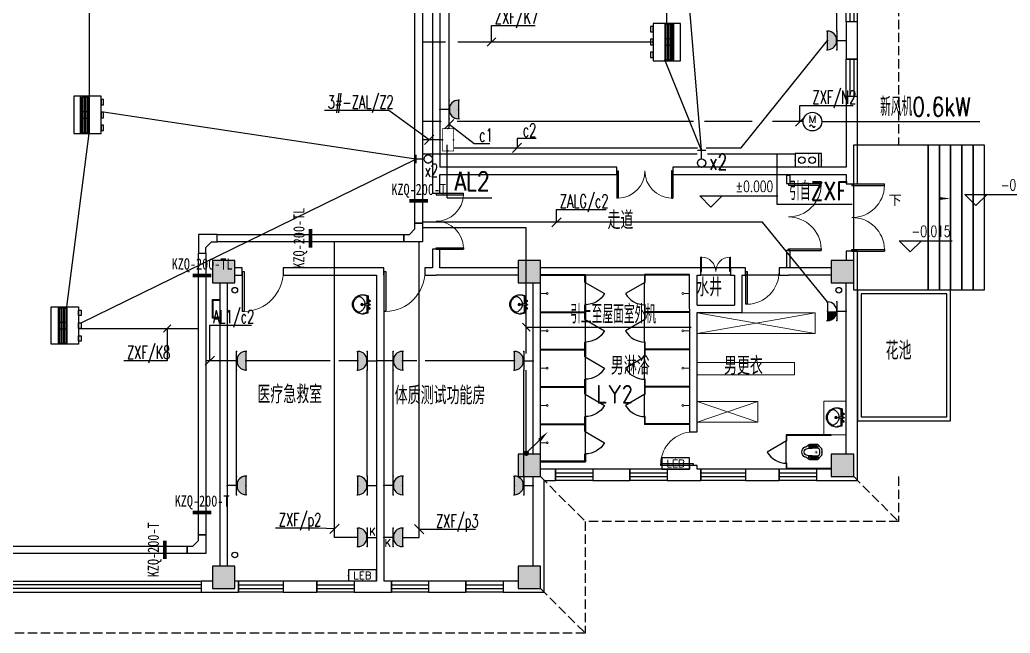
# Model space of a CAD drawing. Extents: x 1834097 to 1952997, y -130665 to -46565.
# Drawn here: x 1885916 to 1912479, y -118551 to -102099 of the extents above; entities that cross this region are included whole.
import ezdxf
from ezdxf.enums import TextEntityAlignment as Align

# ---------------------------------------------------------------- set-up
doc = ezdxf.new("R2010")
doc.units = 0
doc.header["$LTSCALE"] = 1000
doc.header["$MEASUREMENT"] = 0
doc.linetypes.add('__DASH', pattern=[0.35, 0.25, -0.1])
for name, color, linetype in [('0-底图', 7, 'Continuous'), ('A-ANNO-IDEN', 3, 'Continuous'), ('A-ANNO-TXT', 7, 'Continuous'), ('A-Roof-Drng', 8, 'Continuous'), ('CABLETRAY', 4, 'Continuous'), ('COLUMN', 2, 'Continuous'), ('DIM-动力', 3, 'Continuous'), ('DIM-照明', 3, 'Continuous'), ('DIM_ELEV', 3, 'Continuous'), ('DIM_IDEN', 3, 'Continuous'), ('DOOR_FIRE', 4, 'Continuous'), ('E2-楼梯、坡道', 5, 'Continuous'), ('EQUIP-动力', 3, 'Continuous'), ('EQUIP-插座', 3, 'Continuous'), ('EQUIP-照明', 3, 'Continuous'), ('EQUIP-箱柜', 3, 'Continuous'), ('HJ(环境-单体)', 135, 'Continuous'), ('LWIRE', 4, 'Continuous'), ('PUB_HATCH', 8, 'Continuous'), ('PUB_TEXT', 7, 'Continuous'), ('TEL_TEXT', 7, 'Continuous'), ('VRV-EQUIP', 7, 'Continuous'), ('WALL', 2, 'Continuous'), ('WALL-MOVE', 6, 'Continuous'), ('WINDOW', 4, 'Continuous'), ('WIRE-照明', 6, 'Continuous'), ('家具', 8, 'Continuous'), ('抗震支吊架', 2, 'Continuous'), ('散水', 151, '__DASH'), ('集水坑', 6, 'Continuous')]:
    doc.layers.add(name, color=color, linetype=linetype)
doc.layers.add('E3-家具', color=8, linetype='Continuous', lineweight=5)
doc.styles.add('_TCH_DIM', font='simplex.shx', dxfattribs={"bigfont": 'gbcbig.shx'})
doc.styles.add('_TEL_DIM', font='simplex.shx', dxfattribs={"width": 0.8, "height": 3.5, "bigfont": 'gbcbig.shx'})
doc.styles.add('kzcad', font='', dxfattribs={"width": 0.8})
doc.styles.get("Standard").update_dxf_attribs({"font": 'GBENOR', "bigfont": 'GBCBIG'})
doc.styles.add('黑体', font='')
doc.styles.get('kzcad').set_extended_font_data('SimSun')
doc.styles.get('黑体').set_extended_font_data('SimHei')

# ---------------------------------------------------------------- blocks, each defined once
blk = doc.blocks.new('$equip$00002875')
at = {"const_width": 0.04}
blk.add_lwpolyline([(0, 0.5, -1), (0, -0.5, -1), (0, 0.5, 0.021884)], format="xyb", dxfattribs=at)
blk.add_circle((0, 0), 0.5)
for centre, radius, start, end in [((-0.073, -0.273), 0.0768, 17.2272, 184.2164), ((0.073, -0.227), 0.0769, 197.2591, 5.1179)]:
    blk.add_arc(centre, radius, start, end)
at = {"color": 7, "style": '_TEL_DIM'}
blk.add_attdef('$TEXT$', text='', height=0.4, dxfattribs=at).set_placement((0.001, 0.137), align=Align.MIDDLE_CENTER)
at = {"color": 7, "style": '_TEL_DIM', "flags": 1}
for tag in ['A', 'REMARK']:
    blk.add_attdef(tag, text='', height=0.00002, dxfattribs=at).set_placement((0, 0), align=Align.MIDDLE_CENTER)
blk = doc.blocks.new('$equip$00001237')
for p, q in [((-0.5, 1.05), (-0.5, 1)), ((-0.5, 1), (0.5, 1)), ((0.5, 1.05), (0.5, 1)), ((0.5, 0.5), (-0.5, 0.5)), ((0, 0.5), (0, 0))]:
    blk.add_line(p, q)
blk.add_arc((0, 1), 0.5, 180, 0)
for p in [(0, 1), (-0.5, 0.5), (0, 0), (0.5, 0.5)]:
    blk.add_point(p)
for points in [[(0.433, 0.75), (-0.433, 0.75), (0.5, 1), (-0.5, 1)], [(0.25, 0.567), (-0.25, 0.567), (0.433, 0.75), (-0.433, 0.75)], [(0, 0.5), (0, 0.5), (0.25, 0.567), (-0.25, 0.567)]]:
    blk.add_solid(points)
at = {"flags": 9}
blk.add_attdef('A', (0, 0), '', height=0.00002, dxfattribs=at)
blk = doc.blocks.new('$equip_U$00000177(WIN7-PC-dian)')
at = {"const_width": 0.04}
blk.add_lwpolyline([(-0.6, 0.6), (0.6, 0.6), (0.6, 0), (-0.6, 0)], close=True, dxfattribs=at)
for p in [(0, 0.6), (-0.6, 0.3), (0, 0), (0.6, 0.3)]:
    blk.add_point(p)
at = {"color": 7, "style": '_TEL_DIM', "flags": 1}
for tag in ['A', 'REMARK']:
    blk.add_attdef(tag, text='', height=0.00002, dxfattribs=at).set_placement((0, 0), align=Align.MIDDLE_CENTER)
blk = doc.blocks.new('$equip$00002908')
for p, q in [((0.75, 0.6), (-0.75, 0.6)), ((-0.75, 0.6), (-0.75, 0)), ((0.75, 0), (0.75, 0.6)), ((-0.75, 0), (0.75, 0))]:
    blk.add_line(p, q)
at = {"const_width": 0.04}
blk.add_lwpolyline([(-0.75, 0.6), (-0.75, 0), (0.75, 0), (0.75, 0.6), (-0.75, 0.6), (-0.75, 0)], dxfattribs=at)
for p in [(0, 0.6), (-0.75, 0.3), (0, 0), (0.75, 0.3)]:
    blk.add_point(p)
at = {"color": 7, "style": '_TEL_DIM'}
blk.add_attdef('$TEXT$', text='', height=0.4, dxfattribs=at).set_placement((0, 0.3), align=Align.MIDDLE_CENTER)
at = {"color": 7, "style": '_TEL_DIM', "flags": 1}
for tag in ['A', 'REMARK']:
    blk.add_attdef(tag, text='', height=0.00002, dxfattribs=at).set_placement((0, 0), align=Align.MIDDLE_CENTER)
blk = doc.blocks.new('$equip$00002672')
for p, q in [((0.222, 0.889), (-0.222, 0.889)), ((0, 0.444), (0, 0.889))]:
    blk.add_line(p, q)
blk.add_circle((0, 0.222), 0.222)
for p in [(0, 0.889), (-0.222, 0.222), (0, 0), (0.222, 0.222)]:
    blk.add_point(p)
at = {"color": 7, "style": '_TEL_DIM', "flags": 1}
for tag in ['A', 'REMARK']:
    blk.add_attdef(tag, text='', height=0.00002, dxfattribs=at).set_placement((0, 0), align=Align.MIDDLE_CENTER)
blk = doc.blocks.new('$TelecSys$00000079')
for p, q in [((0.7, 0.7), (0, 0)), ((0.104, 0.104), (0.104, 0.104)), ((-0.104, -0.104), (-0.104, -0.104))]:
    blk.add_line(p, q)
at = {"const_width": 0.142}
blk.add_lwpolyline([(-0.071, 0, 1), (0.071, 0, 1)], format="xyb", close=True, dxfattribs=at)
blk.add_solid([(0.63, 0.77), (0.77, 0.63), (1.15, 1.15)])
at = {"width": 0.8, "flags": 9}
blk.add_attdef('A', (0, 0), '', height=0.00002, dxfattribs=at)
blk = doc.blocks.new('$equip$00001764')
for p, q in [((-0.5, 1.05), (-0.5, 1)), ((-0.5, 1), (0.5, 1)), ((0.5, 1.05), (0.5, 1)), ((0.5, 0.5), (-0.5, 0.5)), ((0, 0.5), (0, 0))]:
    blk.add_line(p, q)
blk.add_arc((0, 1), 0.5, 180, 0)
for p in [(-0.5, 0.5), (0, 0), (0.5, 0.5)]:
    blk.add_point(p)
for points in [[(0.433, 0.75), (-0.433, 0.75), (0.5, 1), (-0.5, 1)], [(0.25, 0.567), (-0.25, 0.567), (0.433, 0.75), (-0.433, 0.75)], [(0, 0.5), (0, 0.5), (0.25, 0.567), (-0.25, 0.567)]]:
    blk.add_solid(points)
at = {"color": 7, "style": '_TEL_DIM'}
blk.add_attdef('$TEXT$', text='', height=0.4, dxfattribs=at).set_placement((0.303, 0.211), align=Align.MIDDLE_CENTER)
at = {"color": 7, "style": '_TEL_DIM', "flags": 1}
blk.add_attdef('A', text='', height=0.00002, dxfattribs=at).set_placement((0, 0), align=Align.MIDDLE_CENTER)
blk = doc.blocks.new('$DorLib2D$00000228')
at = {"color": 0}
blk.add_line((0.5, 0), (0, 0.866), dxfattribs=at)
blk.add_arc((0.5, 0), 1, 120, 180, dxfattribs=at)
blk = doc.blocks.new('linyu')
at = {"layer": 'E3-家具'}
blk.add_line((9554025, 5311615), (9553866, 5311615), dxfattribs=at)
blk.add_circle((9554049, 5311615), 24.3, dxfattribs=at)
at = {"layer": '家具'}
for p, q in [((9553866, 5312125), (9555076, 5312125)), ((9553866, 5312125), (9553866, 5312105)), ((9553866, 5312105), (9555056, 5312105)), ((9555056, 5312105), (9555056, 5311915)), ((9555076, 5311915), (9555076, 5312125)), ((9555056, 5311915), (9555076, 5311915)), ((9555076, 5311915), (9555076, 5311315)), ((9555076, 5311315), (9555056, 5311315)), ((9555056, 5311315), (9555056, 5311125)), ((9555076, 5311105), (9555076, 5311315)), ((9553866, 5311125), (9555056, 5311125)), ((9553866, 5311125), (9553866, 5311105)), ((9553866, 5311105), (9555076, 5311105))]:
    blk.add_line(p, q, dxfattribs=at)
at = {"layer": '家具', "xscale": 600, "yscale": 600, "zscale": 20, "rotation": 270}
blk.add_blockref('$DorLib2D$00000228', (9555066, 5311615), dxfattribs=at)
blk = doc.blocks.new('$lvtry$00000204')
at = {"color": 0}
for p, q in [((-109, -134, 0), (-210, -128, 0)), ((-107, -166, 0), (-210, -166, 0)), ((-106, -197, 0), (-210, -197, 0)), ((-104, -227, 0), (-210, -227, 0)), ((-103, -258, 0), (-210, -258, 0)), ((-106, -103, 0), (-182, -88, 0)), ((-109, -124, 0), (-97, -382, 0)), ((48, -60, 0), (-48, -60, 0)), ((97, -382, 0), (109, -124, 0)), ((103, -258, 0), (210, -258, 0)), ((104, -227, 0), (210, -227, 0)), ((106, -103, 0), (182, -88, 0)), ((106, -197, 0), (210, -197, 0)), ((107, -166, 0), (210, -166, 0)), ((109, -134, 0), (210, -128, 0)), ((-101, -289, 0), (-210, -289, 0)), ((-100, -320, 0), (-210, -320, 0)), ((-191, -354, 0), (-99, -345, 0)), ((-4, -470, 0), (4, -470, 0)), ((191, -354, 0), (99, -345, 0)), ((100, -320, 0), (210, -320, 0)), ((101, -289, 0), (210, -289, 0))]:
    blk.add_line(p, q, dxfattribs=at)
at = {"color": 0, "elevation": 0}
blk.add_lwpolyline([(184, -360, -0.046574), (191, -354, 0.248797), (210, -318), (210, -128, 0.218491), (198, -101), (90, -9, 0.179479), (67, 0), (-67, 0, 0.179479), (-90, -9), (-198, -101, 0.218491), (-210, -128), (-210, -318, 0.248797), (-191, -354, -0.046574), (-184, -360, -0.139709), (-135, -448, 0.12003), (-120, -477, 0.218108), (-4, -530), (4, -530, 0.218108), (120, -477, 0.12003), (135, -448, -0.139709)], format="xyb", close=True, dxfattribs=at)
at = {"color": 0, "const_width": 3, "elevation": 0}
blk.add_lwpolyline([(49, -153, 1), (-49, -153, 1)], format="xyb", close=True, dxfattribs=at)
at = {"color": 0}
for centre, radius, start, end in [((-48, -121, 0), 61, 90, 182.693), ((48, -121, 0), 61, 357.307, 90), ((-4, -377, 0), 92.8, 182.693, 270), ((4, -377, 0), 92.8, 270, 357.307)]:
    blk.add_arc(centre, radius, start, end, dxfattribs=at)
for p in [(0, 0), (0, -153, 0)]:
    blk.add_point(p, dxfattribs=at)
blk = doc.blocks.new('a es')
at = {"layer": '家具'}
for p, q in [((133985, -20934), (133985, -21094)), ((135195, -20934), (133985, -20934)), ((134005, -21094), (134005, -20954)), ((135195, -20954), (134005, -20954)), ((135195, -20954), (135195, -20934)), ((133985, -21094), (134005, -21094)), ((133985, -21694), (133985, -21094)), ((134005, -21694), (133985, -21694)), ((133985, -21694), (133985, -21854)), ((134005, -21834), (134005, -21694)), ((135195, -21854), (133985, -21854)), ((135195, -21834), (134005, -21834)), ((135195, -21854), (135195, -21834))]:
    blk.add_line(p, q, dxfattribs=at)
at = {"layer": '家具', "xscale": 600, "yscale": 600, "zscale": 20, "rotation": 90}
blk.add_blockref('$DorLib2D$00000228', (133995, -21394), dxfattribs=at)
at = {"layer": '家具', "yscale": -1, "rotation": 90}
blk.add_blockref('$lvtry$00000204', (134938, -21394, 0), dxfattribs=at)
blk = doc.blocks.new('gpt')
at = {"layer": '集水坑'}
for points in [[(0, 0), (0, -200), (500, -200), (500, 0)], [(20, 0), (20, -180), (480, -180), (480, 0)]]:
    blk.add_lwpolyline(points, dxfattribs=at)
blk = doc.blocks.new('$TCHSYS$WIN2D')
for p, q in [((-0.5, 0.5), (0.5, 0.5)), ((-0.5, 0.5), (-0.5, -0.5)), ((0.5, 0.5), (0.5, -0.5)), ((0.5, 0.1667), (-0.5, 0.1667)), ((0.5, -0.1667), (-0.5, -0.1667)), ((-0.5, -0.5), (0.5, -0.5))]:
    blk.add_line(p, q)
blk = doc.blocks.new('_FZH')
blk.add_lwpolyline([(-0.5, -0.5), (0.5, -0.5), (0.5, 0.5), (-0.5, 0.5)], close=True)
at = {"layer": 'PUB_HATCH'}
blk.add_solid([(-0.5, -0.5), (0.5, -0.5), (-0.5, 0.5), (0.5, 0.5)], dxfattribs=at)
blk = doc.blocks.new('$DorLib2D$00000002')
for p, q in [((-0.5, 0), (-0.5, 0.4875)), ((-0.475, 0.4875), (-0.5, 0.4875)), ((-0.475, 0), (-0.475, 0.4875)), ((0.475, 0), (0.475, 0.4875)), ((0.475, 0.4875), (0.5, 0.4875)), ((0.5, 0), (0.5, 0.4875)), ((-0.5, 0), (-0.475, 0)), ((0.5, 0), (0.475, 0))]:
    blk.add_line(p, q)
at = {"lineweight": 13}
for centre, start, end in [((-0.4875, 0), 0, 88.53072), ((0.4875, 0), 91.46928, 180)]:
    blk.add_arc(centre, 0.4875, start, end, dxfattribs=at)
blk = doc.blocks.new('$DorLib2D$00000001')
for p, q in [((0.45, 0.975), (0.5, 0.975)), ((0.45, 0), (0.45, 0.975)), ((0.5, 0), (0.5, 0.975)), ((0.5, 0), (0.45, 0))]:
    blk.add_line(p, q)
at = {"lineweight": 13}
blk.add_arc((0.475, 0), 0.975, 91.4693, 180, dxfattribs=at)
blk = doc.blocks.new('$lvtry$00000192')
for p, q in [((-108, -66, 0), (-109, 3, 0)), ((111, -66, 0), (110, 4, 0)), ((-256, -140, 0), (-264, -185, 0)), ((-264, -185, 0), (-264, -190, 0)), ((-256, -140, 0), (-246, -114, 0)), ((-236, -86, 0), (-246, -114, 0)), ((-234, -86, 0), (-26, -86, 0)), ((-143, -32, 0), (-74, -31, 0)), ((-42, -220, 0), (44, -219, 0)), ((-29, -62, 0), (-28, -68, 0)), ((-28, -68, 0), (-17, -160, 0)), ((-23, -21, 0), (-17, -160, 0)), ((-22, -40, 0), (1, -40, 0)), ((-17, -151, 0), (-1, -151, 0)), ((-17, -160, 0), (-1, -160, 0)), ((16, -151, 0), (-1, -151, 0)), ((15, -161, 0), (-1, -160, 0)), ((1, -263, 0), (0, -177, 0)), ((23, -40, 0), (1, -40, 0)), ((25, -22, 0), (15, -161, 0)), ((30, -62, 0), (15, -161, 0)), ((26, -86, 0), (244, -86, 0)), ((76, -31, 0), (145, -31, 0)), ((244, -86, 0), (272, -164, 0)), ((244, -86, 0), (264, -140, 0))]:
    blk.add_line(p, q)
at = {"elevation": 0}
blk.add_lwpolyline([(-29, -62), (-249, -62), (-276, -148, 0.044851), (-281, -206, 0.06689), (-276, -244, 0.023023), (-257, -305, 0.044853), (-243, -334, 0.043799), (-214, -374, 0.044001), (-179, -408, 0.042834), (-139, -435, 0.043018), (-94, -456, 0.042273), (-46, -468, 0.042347), (3, -472, 0.04234), (52, -468, 0.042268), (100, -456, 0.043003), (145, -436, 0.042821), (186, -409, 0.043985), (221, -375, 0.043782), (250, -335, 0.044843), (274, -286, 0.059205), (284, -246, 0.030672), (287, -189, 0.04375), (284, -150), (284, -150), (284, -148), (256, -62), (30, -62), (30, -59), (25, -22), (1, -21), (-23, -21), (-29, -58)], format="xyb", close=True, dxfattribs=at)
for centre, radius in [((-108, -32, 0), 23.8), ((-108, -32, 0), 14.2), ((1, -220, 0), 28.5), ((1, -220, 0), 19), ((110, -31, 0), 23.8), ((110, -31, 0), 14.2)]:
    blk.add_circle(centre, radius)
for centre, radius, start, end in [((7, -422, 0), 271, 137.4608, 149.5466), ((186, -586, 0), 514, 131.4907, 137.4608), ((-23, -350, 0), 199, 122.0285, 131.4907), ((-5, -378, 0), 232, 111.757, 122.0285), ((8, -413, 0), 269, 102.1867, 111.757), ((-38, -199, 0), 51, 92.3066, 102.1867), ((-31, -377, 0), 229, 87.3151, 92.3066), ((0, -10, 0), 6.83, 79.8328, 278.7823), ((2, -10, 0), 6.83, 259.8328, 98.7823), ((42, -362, 0), 216, 92.3066, 95.9177), ((35, -183, 0), 37.4, 84.4115, 92.3066), ((19, -341, 0), 196, 72.8891, 84.4115), ((-5, -420, 0), 279, 63.1741, 72.8891), ((42, -328, 0), 175, 53.2408, 63.1741), ((-199, -650, 0), 577, 47.667, 53.2408), ((6, -425, 0), 273, 33.1938, 47.667), ((-208, -295, 0), 22, 149.5466, 185.8883), ((-197, -294, 0), 33.4, 185.8883, 200.4186), ((-121, -266, 0), 114, 200.4186, 208.9861), ((-48, -226, 0), 198, 208.9861, 220.7228), ((9, -177, 0), 272, 220.7228, 230.792), ((2, -185, 0), 262, 230.792, 240.6116), ((2, -186, 0), 261, 240.6116, 250.459), ((4, -179, 0), 268, 250.459, 260.1468), ((4, -180, 0), 267, 260.1468, 269.8461), ((4, -180, 0), 267, 269.8461, 279.544), ((4, -179, 0), 268, 279.544, 289.2308), ((6, -186, 0), 261, 289.2308, 299.0751), ((5, -185, 0), 262, 299.0751, 308.8916), ((6, -186, 0), 261, 308.8916, 318.9572), ((31, -208, 0), 228, 318.9572, 329.6928), ((131, -266, 0), 112, 329.6928, 339.2553), ((211, -291, 0), 27.9, 352.9103, 33.1938), ((189, -288, 0), 49.9, 339.2553, 352.9103)]:
    blk.add_arc(centre, radius, start, end)
for p in [(1, -40, 0), (1, -220, 0)]:
    blk.add_point(p)
blk = doc.blocks.new('sdgsg')
at = {"layer": 'A-ANNO-IDEN'}
blk.add_lwpolyline([(1511708.2, -48411.4, 0, 0, 0), (1512940.5, -48411.4, 0, 80, 0), (1512640.5, -48411.4, 0, 0, 0)], format="xyseb", dxfattribs=at)
at = {"layer": 'A-Roof-Drng'}
for centre in [(1493740.5, -50871.4), (1509940.5, -50871.4), (1493740.5, -57971.3)]:
    blk.add_circle(centre, 75, dxfattribs=at)
at = {"layer": 'DIM_ELEV'}
for p, q in [((1506509.3, -48640.2), (1506209.3, -48340.2)), ((1506209.3, -48340.2), (1508303.7, -48340.2)), ((1506509.3, -48640.2), (1506809.3, -48340.2)), ((1513618.5, -48600.6), (1513318.5, -48300.6)), ((1513318.5, -48300.6), (1515412.9, -48300.6)), ((1513618.5, -48600.6), (1513918.5, -48300.6)), ((1511856.8, -49844.7), (1511556.8, -49544.7)), ((1511556.8, -49544.7), (1512983, -49544.7)), ((1511856.8, -49844.7), (1512156.8, -49544.7))]:
    blk.add_line(p, q, dxfattribs=at)
at = {"layer": 'DIM_IDEN'}
blk.add_circle((1502097.9, -54183.2), 0, dxfattribs=at)
at = {"layer": 'DOOR_FIRE'}
for p, q in [((1507040.5, -50271.4), (1506240.5, -50271.4)), ((1507040.5, -50471.4), (1506240.5, -50471.4))]:
    blk.add_line(p, q, dxfattribs=at)
at = {"layer": 'E2-楼梯、坡道'}
for points in [[(1510340.5, -46971.4), (1512340.5, -46971.4), (1512340.5, -50871.4), (1510340.5, -50871.4)], [(1512340.5, -46971.4), (1512640.5, -46971.4), (1512640.5, -50871.4), (1512340.5, -50871.4)], [(1512640.5, -46971.4), (1512940.5, -46971.4), (1512940.5, -50871.4), (1512640.5, -50871.4)], [(1512940.5, -46971.4), (1513240.5, -46971.4), (1513240.5, -50871.4), (1512940.5, -50871.4)], [(1513240.5, -46971.4), (1513540.5, -46971.4), (1513540.5, -50871.4), (1513240.5, -50871.4)], [(1513540.5, -46971.4), (1513840.5, -46971.4), (1513840.5, -50871.4), (1513540.5, -50871.4)]]:
    blk.add_lwpolyline(points, close=True, dxfattribs=at)
blk.add_lwpolyline([(1510440.5, -50871.4), (1510440.5, -54371.4), (1512940.5, -54371.4), (1512940.5, -50871.4)], dxfattribs=at)
at = {"layer": 'E3-家具'}
for p, q in [((1506140.5, -52032.9), (1509305.3, -51479.8)), ((1506140.5, -51479.8), (1509305.3, -52032.9)), ((1506140.5, -54410.2), (1507766.3, -53857.1)), ((1506140.5, -53857.1), (1507766.3, -54410.2))]:
    blk.add_line(p, q, dxfattribs=at)
for points in [[(1506140.5, -52032.9), (1509305.3, -52032.9), (1509305.3, -51479.8), (1506140.5, -51479.8)], [(1506140.5, -53139.2), (1508753.9, -53139.2), (1508753.9, -52811.8), (1506140.5, -52811.8)], [(1506140.5, -54410.2), (1507766.3, -54410.2), (1507766.3, -53857.1), (1506140.5, -53857.1)], [(1509535.5, -54751.4), (1510140.5, -54751.4), (1510140.5, -53847.1), (1509535.5, -53847.1)]]:
    blk.add_lwpolyline(points, close=True, dxfattribs=at)
at = {"layer": 'HJ(环境-单体)', "linetype": 'Continuous'}
for points in [[(1510440.5, -54371.4), (1512940.5, -54371.4), (1512940.5, -50871.4), (1510440.5, -50871.4)], [(1510540.5, -54271.4), (1512840.5, -54271.4), (1512840.5, -50971.4), (1510540.5, -50971.4)]]:
    blk.add_lwpolyline(points, close=True, dxfattribs=at)
at = {"layer": 'WALL'}
for p, q in [((1499040.5, -33471.4), (1499040.5, -47671.4)), ((1499240.5, -33671.4), (1499240.5, -47571.4)), ((1510440.5, -43671.4), (1510140.5, -43671.4)), ((1510140.5, -43671.4), (1510140.5, -44671.4)), ((1510440.5, -44671.4), (1510440.5, -43671.4)), ((1510140.5, -44671.4), (1510440.5, -44671.4)), ((1510440.5, -45671.4), (1510140.5, -45671.4)), ((1510140.5, -45671.4), (1510140.5, -47571.4)), ((1510440.5, -47671.4), (1510440.5, -45671.4)), ((1499040.5, -47671.4), (1499040.5, -48271.4)), ((1503990.1, -47571.4), (1499240.5, -47571.4)), ((1499240.5, -47771.4), (1503990.1, -47771.4)), ((1499240.5, -48271.4), (1499240.5, -47771.4)), ((1503990.1, -47771.4), (1503990.1, -47571.4)), ((1510140.5, -47571.4), (1505490.1, -47571.4)), ((1505490.1, -47571.4), (1505490.1, -47771.4)), ((1505490.1, -47771.4), (1510140.5, -47771.4)), ((1510140.5, -47771.4), (1510140.5, -48021.4)), ((1510440.5, -48021.4), (1510440.5, -47671.4)), ((1510140.5, -48021.4), (1510440.5, -48021.4)), ((1499040.5, -48271.4), (1499240.5, -48271.4)), ((1499240.5, -49771.4), (1499040.5, -49771.4)), ((1499040.5, -49771.4), (1499040.5, -50271.4)), ((1499240.5, -50271.4), (1499240.5, -49771.4)), ((1510440.5, -49821.4), (1510140.5, -49821.4)), ((1510140.5, -49821.4), (1510140.5, -50071.4)), ((1510440.5, -50371.4), (1510440.5, -49821.4)), ((1493940.5, -50271.4), (1493740.5, -50271.4)), ((1493940.5, -50471.4), (1493940.5, -50271.4)), ((1497640.5, -50271.4), (1495040.5, -50271.4)), ((1495040.5, -50271.4), (1495040.5, -50471.4)), ((1497740.5, -50271.4), (1497640.5, -50271.4)), ((1497740.5, -50471.4), (1497740.5, -50271.4)), ((1499040.5, -50271.4), (1498840.5, -50271.4)), ((1498840.5, -50271.4), (1498840.5, -50471.4)), ((1501340.5, -50271.4), (1499240.5, -50271.4)), ((1506040.5, -50271.4), (1501940.5, -50271.4)), ((1506240.5, -50271.4), (1506040.5, -50271.4)), ((1506240.5, -50471.4), (1506240.5, -50271.4)), ((1507240.5, -50271.4), (1507040.5, -50271.4)), ((1507040.5, -50271.4), (1507040.5, -50471.4)), ((1507440.5, -50271.4), (1507240.5, -50271.4)), ((1507440.5, -50471.4), (1507440.5, -50271.4)), ((1508590.5, -50271.4), (1508340.5, -50271.4)), ((1508340.5, -50271.4), (1508340.5, -50471.4)), ((1509740.5, -50271.4), (1508590.5, -50271.4)), ((1510440.5, -55971.4), (1510440.5, -50371.4)), ((1493340.5, -50671.4), (1493340.5, -58271.4)), ((1493540.5, -50671.4), (1493540.5, -58271.4)), ((1493740.5, -50471.4), (1493940.5, -50471.4)), ((1495040.5, -50471.4), (1497540.5, -50471.4)), ((1497540.5, -50471.4), (1497540.5, -58671.4)), ((1497740.5, -50471.4), (1497740.5, -58671.4)), ((1498840.5, -50471.4), (1499140.5, -50471.4)), ((1501340.5, -50471.4), (1499140.5, -50471.4)), ((1501740.5, -55271.4), (1501740.5, -50671.4)), ((1505940.5, -50471.4), (1501940.5, -50471.4)), ((1501940.5, -55271.4), (1501940.5, -50671.4)), ((1505940.5, -51371.4), (1505940.5, -50471.4)), ((1506140.5, -50471.4), (1506240.5, -50471.4)), ((1506140.5, -51271.4), (1506140.5, -50471.4)), ((1507040.5, -50471.4), (1507140.5, -50471.4)), ((1507140.5, -50471.4), (1507140.5, -51271.4)), ((1507340.5, -50471.4), (1507340.5, -51471.4)), ((1507340.5, -50471.4), (1507440.5, -50471.4)), ((1508340.5, -50471.4), (1508590.5, -50471.4)), ((1509740.5, -50471.4), (1508590.5, -50471.4)), ((1510140.5, -55271.4), (1510140.5, -50671.4)), ((1505940.5, -51371.4), (1505940.5, -54671.4)), ((1506140.5, -51271.4), (1507140.5, -51271.4)), ((1506140.5, -54671.4), (1506140.5, -51471.4)), ((1506140.5, -51471.4), (1507340.5, -51471.4)), ((1505940.5, -54671.4), (1506140.5, -54671.4)), ((1502340.5, -55671.4), (1501940.5, -55671.4)), ((1502340.5, -55971.4), (1502340.5, -55671.4)), ((1504340.5, -55671.4), (1503340.5, -55671.4)), ((1503340.5, -55671.4), (1503340.5, -55971.4)), ((1504340.5, -55971.4), (1504340.5, -55671.4)), ((1505940.5, -55671.4), (1505340.5, -55671.4)), ((1505340.5, -55671.4), (1505340.5, -55971.4)), ((1506140.5, -55571.4), (1505940.5, -55571.4)), ((1505940.5, -55571.4), (1505940.5, -55671.4)), ((1506140.5, -55671.4), (1506140.5, -55571.4)), ((1506240.5, -55671.4), (1506140.5, -55671.4)), ((1506240.5, -55971.4), (1506240.5, -55671.4)), ((1508340.5, -55671.4), (1507440.5, -55671.4)), ((1507440.5, -55671.4), (1507440.5, -55971.4)), ((1508340.5, -55971.4), (1508340.5, -55671.4)), ((1509740.5, -55671.4), (1509340.5, -55671.4)), ((1509340.5, -55671.4), (1509340.5, -55971.4)), ((1501740.5, -58271.4), (1501740.5, -55871.4)), ((1502040.5, -58971.4), (1502040.5, -55971.4)), ((1502040.5, -55971.4), (1502340.5, -55971.4)), ((1503340.5, -55971.4), (1504340.5, -55971.4)), ((1505340.5, -55971.4), (1506040.5, -55971.4)), ((1506040.5, -55971.4), (1506240.5, -55971.4)), ((1507440.5, -55971.4), (1508340.5, -55971.4)), ((1509340.5, -55971.4), (1510440.5, -55971.4)), ((1493140.5, -58671.4), (1492840.5, -58671.4)), ((1492840.5, -58671.4), (1492840.5, -58971.4)), ((1493840.5, -58671.4), (1493740.5, -58671.4)), ((1493840.5, -58971.4), (1493840.5, -58671.4)), ((1495940.5, -58671.4), (1495040.5, -58671.4)), ((1495040.5, -58671.4), (1495040.5, -58971.4)), ((1495940.5, -58971.4), (1495940.5, -58671.4)), ((1497540.5, -58671.4), (1496940.5, -58671.4)), ((1496940.5, -58671.4), (1496940.5, -58971.4)), ((1497940.5, -58671.4), (1497740.5, -58671.4)), ((1497940.5, -58971.4), (1497940.5, -58671.4)), ((1499940.5, -58671.4), (1498940.5, -58671.4)), ((1498940.5, -58671.4), (1498940.5, -58971.4)), ((1499940.5, -58971.4), (1499940.5, -58671.4)), ((1501340.5, -58671.4), (1500940.5, -58671.4)), ((1500940.5, -58671.4), (1500940.5, -58971.4)), ((1492840.5, -58971.4), (1493440.5, -58971.4)), ((1493440.5, -58971.4), (1493840.5, -58971.4)), ((1495040.5, -58971.4), (1495940.5, -58971.4)), ((1496940.5, -58971.4), (1497640.5, -58971.4)), ((1497640.5, -58971.4), (1497940.5, -58971.4)), ((1498940.5, -58971.4), (1499940.5, -58971.4)), ((1500940.5, -58971.4), (1502040.5, -58971.4))]:
    blk.add_line(p, q, dxfattribs=at)
at = {"layer": 'WALL-MOVE'}
for p, q in [((1508540.5, -47791.4), (1508540.5, -48005.4)), ((1508640.5, -47791.4), (1508540.5, -47791.4)), ((1508640.5, -48005.4), (1508640.5, -47791.4)), ((1508540.5, -48005.4), (1508640.5, -48005.4)), ((1508640.5, -49805.4), (1508540.5, -49805.4)), ((1508540.5, -49805.4), (1508540.5, -50271.4)), ((1508640.5, -50271.4), (1508640.5, -49805.4))]:
    blk.add_line(p, q, dxfattribs=at)
at = {"layer": 'WINDOW'}
blk.add_line((1508340.5, -50471.4), (1507440.5, -50471.4), dxfattribs=at)
at = {"layer": '散水'}
for p, q in [((1501940.5, -55871.4), (1503140.5, -57071.4)), ((1510340.5, -55871.4), (1511540.5, -57071.4)), ((1501940.5, -58871.4), (1503140.5, -60071.4))]:
    blk.add_line(p, q, dxfattribs=at)
for points in [[(1511540.5, -11771.4), (1511540.5, -46971.4)], [(1511540.5, -55871.4), (1511540.5, -57071.4), (1503140.5, -57071.4), (1503140.5, -60071.4), (1466940.5, -60071.4), (1466940.5, -57071.4), (1458540.5, -57071.4), (1458540.5, -43471.4), (1454340.5, -43471.4), (1454340.5, -36721.4)]]:
    blk.add_lwpolyline(points, dxfattribs=at)
at = {"layer": 'COLUMN', "xscale": 600, "yscale": 600, "zscale": 600}
for p in [(1493440.5, -50371.4), (1501640.5, -50371.4), (1510040.5, -50371.4), (1501640.5, -55571.4), (1510040.5, -55571.4), (1493440.5, -58571.4), (1501640.5, -58571.4)]:
    blk.add_blockref('_FZH', p, dxfattribs=at)
at = {"layer": 'DOOR_FIRE', "xscale": 1500, "yscale": 1500, "zscale": 200, "rotation": 270}
blk.add_blockref('$DorLib2D$00000002', (1499140.5, -49021.4), dxfattribs=at)
at = {"layer": 'DOOR_FIRE', "xscale": -800, "yscale": 800, "zscale": 200}
blk.add_blockref('$DorLib2D$00000002', (1506640.5, -50371.4), dxfattribs=at)
at = {"layer": 'E3-家具', "xscale": -1, "rotation": 180}
for p in [(-8051925.8, 5260653.6), (-8051925.8, 5259653.6), (-8051925.8, 5258653.6), (-8051925.8, 5257653.6), (-8051925.8, 5256653.6)]:
    blk.add_blockref('linyu', p, dxfattribs=at)
at = {"layer": 'E3-家具', "rotation": 180}
for p in [(11059806.8, 5260653.6), (11059806.8, 5259653.6), (11059806.8, 5258653.6), (11059806.8, 5257653.6)]:
    blk.add_blockref('linyu', p, dxfattribs=at)
at = {"layer": 'WINDOW'}
for name, p, xscale, yscale, zscale, rotation in [('$TCHSYS$WIN2D', (1510290.5, -43171.4), -1000, 300, 1000, 270), ('$TCHSYS$WIN2D', (1510290.5, -45171.4), -1000, 300, 1000, 270), ('$DorLib2D$00000002', (1504740.1, -47671.4), 1500, 1500, 1500, 179.9999999999952), ('$DorLib2D$00000002', (1508590.5, -48905.4), -1800, 1800, 1800, 270), ('$DorLib2D$00000002', (1510290.5, -48921.4), -1800, 1800, 1800, 270), ('$DorLib2D$00000001', (1494490.5, -50371.4), 1100, 1100, 1100, 180), ('$DorLib2D$00000001', (1498290.5, -50371.4), 1100, 1100, 1100, 180), ('$DorLib2D$00000001', (1507890.5, -50371.4), 900, 900, 900, 180), ('$DorLib2D$00000001', (1506040.5, -55121.4), -900, 900, -900, 90)]:
    blk.add_blockref(name, p, dxfattribs=dict(at, xscale=xscale, yscale=yscale, zscale=zscale, rotation=rotation))
at = {"layer": 'WINDOW', "yscale": 300}
for p, xscale, zscale in [((1502840.5, -55821.4), -1000, -1000), ((1504840.5, -55821.4), -1000, -1000), ((1506840.5, -55821.4), -1200, -1200), ((1508840.5, -55821.4), -1000, -1000), ((1489240.5, -58821.4), 7200, 7200), ((1494440.5, -58821.4), -1200, -1200), ((1496440.5, -58821.4), -1000, -1000), ((1498440.5, -58821.4), -1000, -1000), ((1500440.5, -58821.4), -1000, -1000)]:
    blk.add_blockref('$TCHSYS$WIN2D', p, dxfattribs=dict(at, xscale=xscale, zscale=zscale))
at = {"layer": '家具', "rotation": 269.1944214061739}
for p, xscale, yscale in [((1497379.8, -51258.8, 0), -0.9107142857142929, 1.023255813953498), ((1501599, -51258.8, 0), -0.9107142857142931, 1.023255813953498), ((1510093, -54290.7, 0), -0.910714285714292, 1.023255813953497)]:
    blk.add_blockref('$lvtry$00000192', p, dxfattribs=dict(at, xscale=xscale, yscale=yscale))
at = {"layer": '家具'}
blk.add_blockref('a es', (1374545.1, -33817.3), dxfattribs=at)
at = {"layer": '集水坑', "xscale": -1, "rotation": 270}
blk.add_blockref('gpt', (1493340.5, -51621.4), dxfattribs=at)
at = {"layer": 'A-ANNO-TXT', "style": '黑体'}
blk.add_text('下', height=262.9, dxfattribs=at).set_placement((1511273.9, -48586.4))
at = {"layer": 'PUB_TEXT', "style": '_TCH_DIM', "width": 0.705882}
for s, p in [('%%P0.000', (1507173.7, -48235.2)), ('-0.900', (1514282.9, -48195.6)), ('-0.015', (1511893, -49439.7))]:
    blk.add_text(s, height=297.5, dxfattribs=at).set_placement(p)
at = {"layer": 'PUB_TEXT'}
for s, height, p in [('走道', 482.27, (1503738.7, -49234.6)), ('水井', 482.27, (1506116.3, -51034.2)), ('花池', 482.27, (1511196.7, -52731.1)), ('男淋浴', 482.27, (1503827, -53137.2)), ('男更衣', 482.27, (1506863.3, -53137.2)), ('医疗急救室', 482.27, (1494347.1, -53906.3)), ('体质测试功能房', 482.27, (1498030.8, -53933.7)), ('LY2', 500, (1503433.9, -53912.8))]:
    blk.add_text(s, height=height, dxfattribs=at).set_placement(p)
blk = doc.blocks.new('$VRV_美的$00000018')
for p, q in [((-675, 437.5), (-675, -362.5)), ((675, 437.5), (-675, 437.5)), ((675, -362.5), (675, 437.5)), ((-675, 237.5), (675, 237.5)), ((-645, 202.5), (645, 202.5)), ((-645, 202.5), (-645, -17.5)), ((-645, 182.5), (645, 182.5)), ((-645, 137.5), (645, 137.5)), ((-645, 92.5), (645, 92.5)), ((-645, 47.5), (645, 47.5)), ((-645, 2.5), (645, 2.5)), ((-120, 182.5), (-120, -17.5)), ((120, 182.5), (120, -17.5)), ((645, -17.5), (645, 202.5)), ((-645, -17.5), (645, -17.5)), ((-675, -362.5), (675, -362.5)), ((-565, -362.5), (-565, -437.5)), ((-365, -362.5), (-565, -362.5)), ((-565, -437.5), (-365, -437.5)), ((-365, -437.5), (-365, -362.5)), ((-100, -362.5), (-100, -437.5)), ((100, -362.5), (-100, -362.5)), ((-100, -437.5), (100, -437.5)), ((100, -437.5), (100, -362.5)), ((365, -362.5), (365, -437.5)), ((565, -362.5), (365, -362.5)), ((365, -437.5), (565, -437.5)), ((565, -437.5), (565, -362.5))]:
    blk.add_line(p, q)
blk = doc.blocks.new('$equip$00001239')
for p, q in [((-0.5, 1.05), (-0.5, 1)), ((0.5, 1), (-0.5, 1)), ((0.5, 1.05), (0.5, 1)), ((0.5, 0.5), (-0.5, 0.5)), ((0, 0.5), (0, 0))]:
    blk.add_line(p, q)
blk.add_arc((0, 1), 0.5, 180, 0)
for points in [[(0, 0.75), (-0.433, 0.75), (0, 1), (-0.5, 1)], [(0, 0.567), (-0.25, 0.567), (0, 0.75), (-0.433, 0.75)], [(0, 0.5), (0, 0.5), (0, 0.567), (-0.25, 0.567)]]:
    blk.add_solid(points)
at = {"layer": 'EQUIP-照明'}
for p in [(0, 1), (-0.5, 0.5), (0, 0), (0.5, 0.5)]:
    blk.add_point(p, dxfattribs=at)
at = {"layer": 'EQUIP-照明', "flags": 9}
blk.add_attdef('A', (0, 0), '', height=0.00002, dxfattribs=at)
blk = doc.blocks.new('$equip_U$00000208(DESKTOP-9UNDH4F)')
for p, q in [((0.707, 0.714), (-0.707, 0.714)), ((-0.707, 0.707), (-0.707, -0.007)), ((0.542, 0.714), (0.542, 0)), ((0.707, 0), (0.707, 0.714)), ((-0.707, 0), (0.707, 0))]:
    blk.add_line(p, q)
for centre in [(-0.35, 0.357), (0.2, 0.357)]:
    blk.add_circle(centre, 0.179)
for p in [(0, 0.714), (-0.707, 0.35), (0, 0), (0.707, 0.357)]:
    blk.add_point(p)
at = {"color": 7, "style": '_TEL_DIM', "flags": 1}
for tag in ['A', 'REMARK']:
    blk.add_attdef(tag, text='', height=0.00002, dxfattribs=at).set_placement((0, 0), align=Align.MIDDLE_CENTER)

msp = doc.modelspace()

# ---------------------------------------------------------------- linework, layer by layer
at = {"layer": 'CABLETRAY'}
for p, q in [((1896515, -107557), (1896515, -98804)), ((1896715, -98804), (1896715, -107557)), ((1896715, -107557), (1896515, -107557)), ((1896515, -107707), (1896515, -107557)), ((1896515, -107557), (1896715, -107557)), ((1896715, -107557), (1896715, -108057)), ((1896365, -107857), (1896515, -107707)), ((1891205, -107857), (1890705, -107857)), ((1890705, -107857), (1890705, -108357)), ((1890905, -108207), (1891055, -108057)), ((1891055, -108057), (1891205, -108057)), ((1891205, -108057), (1891205, -107857)), ((1891205, -107857), (1896215, -107857)), ((1891205, -108057), (1891205, -107857)), ((1896215, -108057), (1891205, -108057)), ((1896215, -107857), (1896215, -108057)), ((1896215, -108057), (1896215, -107857)), ((1896215, -107857), (1896365, -107857)), ((1896715, -108057), (1896215, -108057)), ((1890705, -108357), (1890905, -108357)), ((1890705, -115915), (1890705, -108357)), ((1890705, -108357), (1890905, -108357)), ((1890905, -108357), (1890905, -108207)), ((1890905, -108357), (1890905, -115915)), ((1890555, -116215), (1890705, -116065)), ((1890905, -115915), (1890705, -115915)), ((1890705, -116065), (1890705, -115915)), ((1890705, -115915), (1890905, -115915)), ((1890905, -115915), (1890905, -116415)), ((1867421, -116215), (1890405, -116215)), ((1890405, -116215), (1890405, -116415)), ((1890405, -116415), (1890405, -116215)), ((1890405, -116215), (1890555, -116215)), ((1890405, -116415), (1867421, -116415)), ((1890905, -116415), (1890405, -116415))]:
    msp.add_line(p, q, dxfattribs=at)
at = {"layer": 'DIM-动力'}
for p, q in [((1907425, -104830), (1909842, -104830)), ((1909842, -104830), (1911666, -104830))]:
    msp.add_line(p, q, dxfattribs=at)
at = {"layer": 'DIM-照明'}
for p, q in [((1898454, -102810, 684), (1898684, -102581, 815)), ((1897555, -104775), (1897307, -105023)), ((1906717, -104953), (1906965, -104706)), ((1896774, -105441), (1897022, -105193)), ((1899376, -105407), (1899128, -105654)), ((1906216, -105692), (1906216, -107040)), ((1906216, -107040), (1908242, -107040)), ((1900188, -107654), (1900436, -107407)), ((1889967, -110277, 542), (1889772, -110473, 757)), ((1899607, -110450), (1899395, -110238)), ((1899501, -110344), (1901909, -110344)), ((1901909, -110344), (1903923, -110344)), ((1890888, -111366), (1891135, -111118)), ((1894481, -115629), (1894233, -115877)), ((1896749, -115887), (1896501, -115639))]:
    msp.add_line(p, q, dxfattribs=at)
for points in [[(1898569, -102695), (1898569, -102254)], [(1898569, -102254), (1899735, -102254)], [(1895814, -104530), (1894088, -104530)], [(1896898, -105317), (1895814, -104530)], [(1906841, -104830), (1906841, -104398)], [(1906841, -104398), (1908264, -104398)], [(1897431, -104899), (1898100, -105416)], [(1898100, -105416), (1898520, -105416)], [(1899769, -105284), (1899252, -105284), (1899252, -105531)], [(1900312, -107530), (1900312, -107188)], [(1900312, -107188), (1901641, -107188)], [(1889870, -110375), (1889870, -111245)], [(1891012, -111242), (1891012, -110285)], [(1891012, -110285), (1892126, -110285)], [(1889870, -111245), (1888704, -111245)], [(1893923, -115733), (1892775, -115733)], [(1894357, -115753), (1893923, -115733)], [(1896625, -115763), (1896989, -115763)], [(1896989, -115763), (1898138, -115763)]]:
    msp.add_lwpolyline(points, dxfattribs=at)
at = {"layer": 'PUB_TEXT'}
for q in [(1897375, -105449), (1898576, -106874)]:
    msp.add_line((1897375, -106874), q, dxfattribs=at)
at = {"layer": 'WIRE-照明'}
for p, q in [((1907831, -102401), (1907831, -96501)), ((1904201, -105607), (1903632, -98776, 2500)), ((1903267, -102195, 2500), (1903257, -99195, 2500)), ((1887781, -104151, 2500), (1887781, -99551, 2500)), ((1897431, -103438), (1897431, -101498)), ((1897331, -102695, 249), (1896715, -102695)), ((1902901, -102695, 2500), (1897666, -102695, 384)), ((1905263, -105531), (1907581, -102651)), ((1904201, -105607), (1903216, -103173, 2500)), ((1897431, -104254), (1897431, -103438)), ((1896537, -105833), (1888165, -104577, 2500)), ((1897219, -104830), (1896715, -104830)), ((1897431, -105017), (1897431, -104754)), ((1903988, -104830), (1897644, -104830)), ((1905555, -104830), (1904276, -104830)), ((1906925, -104830), (1906100, -104830)), ((1887176, -109801, 2500), (1887778, -105151, 2500)), ((1897250, -105317), (1896715, -105317)), ((1896715, -105692), (1904084, -105692)), ((1897550, -105531), (1904095, -105531)), ((1904321, -105531), (1904756, -105531)), ((1904361, -105692), (1906714, -105692)), ((1904714, -105531), (1905263, -105531)), ((1887560, -110227, 2500), (1896537, -105833)), ((1905835, -107530), (1896715, -107530)), ((1907581, -109665), (1905835, -107530)), ((1899501, -107676), (1896715, -107676)), ((1899501, -111047), (1899501, -107676)), ((1894357, -115980), (1894357, -108057)), ((1896625, -115980), (1896625, -108057)), ((1887492, -110375, 2500), (1890705, -110375)), ((1891481, -111242), (1890905, -111242)), ((1894243, -111242), (1891981, -111242)), ((1894981, -111242), (1894468, -111242)), ((1895681, -111242), (1895481, -111242)), ((1896567, -111242), (1896181, -111242)), ((1899181, -111242), (1896792, -111242)), ((1891731, -114337), (1891731, -111492)), ((1895231, -114337), (1895231, -111492)), ((1895931, -114337), (1895931, -111492)), ((1899431, -114337), (1899431, -111492)), ((1899501, -113726), (1899501, -111500)), ((1894482, -115980), (1894357, -115980)), ((1894981, -115980), (1894482, -115980)), ((1896181, -115980), (1896625, -115980))]:
    msp.add_line(p, q, dxfattribs=at)
at = {"layer": '抗震支吊架', "color": 2, "const_width": 100}
for points in [[(1896365, -106957), (1896865, -106957)], [(1893710, -108207), (1893710, -107707)], [(1890555, -108957), (1891055, -108957)], [(1890555, -115315), (1891055, -115315)], [(1889805, -116565), (1889805, -116065)]]:
    msp.add_lwpolyline(points, dxfattribs=at)

# ---------------------------------------------------------------- block references
at = {"layer": '0-底图'}
msp.add_blockref('sdgsg', (397941, -58480), dxfattribs=at)
at = {"layer": 'EQUIP-动力', "xscale": 500, "yscale": 500, "zscale": 500}
msp.add_blockref('$equip$00002875', (1907175, -104830), dxfattribs=at).add_auto_attribs({'$TEXT$': 'M'})
msp.add_blockref('$equip_U$00000208(DESKTOP-9UNDH4F)', (1907067, -106040), dxfattribs=at)
at = {"layer": 'EQUIP-插座', "xscale": 500, "yscale": 500, "zscale": 500}
for name, p, rotation in [('$equip$00001237', (1908081, -102651), 90), ('$equip$00001237', (1897181, -104504), 270), ('$equip$00001239', (1908081, -109915), 90), ('$equip$00001237', (1891481, -111242), 270), ('$equip$00001237', (1895481, -111242), 90), ('$equip$00001237', (1895681, -111242), 270), ('$equip$00001237', (1899681, -111242), 90), ('$equip$00001237', (1891481, -114587), 270), ('$equip$00001237', (1895481, -114587), 90), ('$equip$00001237', (1895681, -114587), 270), ('$equip$00001237', (1899681, -114587), 90)]:
    msp.add_blockref(name, p, dxfattribs=dict(at, rotation=rotation))
at = {"layer": 'EQUIP-插座'}
ref = msp.add_blockref('$equip$00001764', (1895481, -115980), dxfattribs=dict(at, xscale=500, yscale=500, zscale=500, rotation=90))
ref.add_attrib('$TEXT$', 'K', dxfattribs={"layer": '0', "color": 7, "height": 200, "style": '_TEL_DIM'}).set_placement((1895376, -115828), align=Align.MIDDLE_CENTER)
ref = msp.add_blockref('$equip$00001764', (1895681, -115980), dxfattribs=dict(at, xscale=500, yscale=500, zscale=500, rotation=270))
ref.add_attrib('$TEXT$', 'K', dxfattribs={"layer": '0', "color": 7, "height": 200, "style": '_TEL_DIM'}).set_placement((1895787, -116131), align=Align.MIDDLE_CENTER)
at = {"layer": 'EQUIP-照明', "xscale": 500, "yscale": 500, "zscale": 500}
msp.add_blockref('$equip$00002672', (1904201, -106051), dxfattribs=at)
at = {"layer": 'EQUIP-照明', "xscale": 500, "yscale": 500, "zscale": 500, "rotation": 90}
msp.add_blockref('$equip$00002672', (1896981, -105833), dxfattribs=at)
at = {"layer": 'EQUIP-箱柜', "xscale": 500, "yscale": 500, "zscale": 500, "rotation": 270}
msp.add_blockref('$equip_U$00000177(WIN7-PC-dian)', (1897250, -105317), dxfattribs=at)
at = {"layer": 'EQUIP-箱柜'}
ref = msp.add_blockref('$equip$00002908', (1903506, -113851), dxfattribs=dict(at, xscale=500, yscale=500, zscale=500, rotation=180))
ref.add_attrib('$TEXT$', 'LEB', dxfattribs={"layer": '0', "color": 7, "height": 200, "style": '_TEL_DIM'}).set_placement((1903506, -114001), align=Align.MIDDLE_CENTER)
ref = msp.add_blockref('$equip$00002908', (1895106, -116851), dxfattribs=dict(at, xscale=500, yscale=500, zscale=500, rotation=180))
ref.add_attrib('$TEXT$', 'LEB', dxfattribs={"layer": '0', "color": 7, "height": 200, "style": '_TEL_DIM'}).set_placement((1895106, -117001), align=Align.MIDDLE_CENTER)
at = {"layer": 'LWIRE', "xscale": 500, "yscale": 500, "zscale": 500}
msp.add_blockref('$TelecSys$00000079', (1899501, -113726), dxfattribs=at)
at = {"layer": 'VRV-EQUIP', "yscale": -0.9142857142857143}
for p, xscale, rotation in [((1903232, -102695, 2500), -0.7407407407407407, 89.99994806025703), ((1887765, -104651, 2500), -0.7407407407407407, 269.9999481569563), ((1887160, -110301, 2500), 0.7407407407407407, 270.0000518430437)]:
    msp.add_blockref('$VRV_美的$00000018', p, dxfattribs=dict(at, xscale=xscale, rotation=rotation))

# ---------------------------------------------------------------- texts
at = {"layer": 'DIM-动力', "color": 7, "style": '_TEL_DIM', "width": 0.8}
msp.add_text('新风机0.6kW', height=500, dxfattribs=at).set_placement((1908990, -104680))
at = {"layer": 'DIM-照明', "color": 7, "style": '_TEL_DIM'}
for s, height, width, p in [('ZXF/K7', 350, 0.64, (1898656, -102204, 749)), ('3#-ZAL/Z2', 350, 0.64, (1894175, -104480)), ('ZXF/N2', 350, 0.64, (1907177, -104348)), ('c2', 350, 0.64, (1899405, -105234)), ('c1', 350, 0.64, (1898234, -105366)), ('引自ZXF', 500, 0.8, (1906549, -106940)), ('ZALG/c2', 350, 0.64, (1900399, -107138)), ('引上至屋面室外机', 500, 0.8, (1900677, -110244)), ('AL1/c2', 350, 0.64, (1891099, -110235)), ('ZXF/K8', 350, 0.64, (1888792, -111195, 650)), ('ZXF/p2', 350, 0.64, (1892862, -115683)), ('ZXF/p3', 350, 0.64, (1897077, -115713))]:
    msp.add_text(s, height=height, dxfattribs=dict(at, width=width)).set_placement(p)
at = {"layer": 'TEL_TEXT'}
for s, height, style, width, p in [('x2', 425, '_TCH_DIM', 0.705882, (1904413, -106121)), ('x2', 350, '_TEL_DIM', 0.64, (1896776, -106308)), ('AL2', 500, '_TEL_DIM', 0.8, (1897576, -106680, 1))]:
    msp.add_text(s, height=height, dxfattribs=dict(at, style=style, width=width)).set_placement(p)
at = {"layer": '抗震支吊架', "color": 2, "style": 'kzcad', "width": 0.8}
for s, rotation, p in [('KZQ-200-T', 359.8854, (1896615, -106797)), ('KZQ-200-TL', 89.8854, (1893550, -107957)), ('KZQ-200-TL', 359.8854, (1890805, -108797)), ('KZQ-200-T', 359.8854, (1890805, -115155)), ('KZQ-200-T', 89.8854, (1889645, -116315))]:
    msp.add_text(s, height=300, rotation=rotation, dxfattribs=at).set_placement(p, align=Align.CENTER)

doc.saveas('drawing.dxf')
